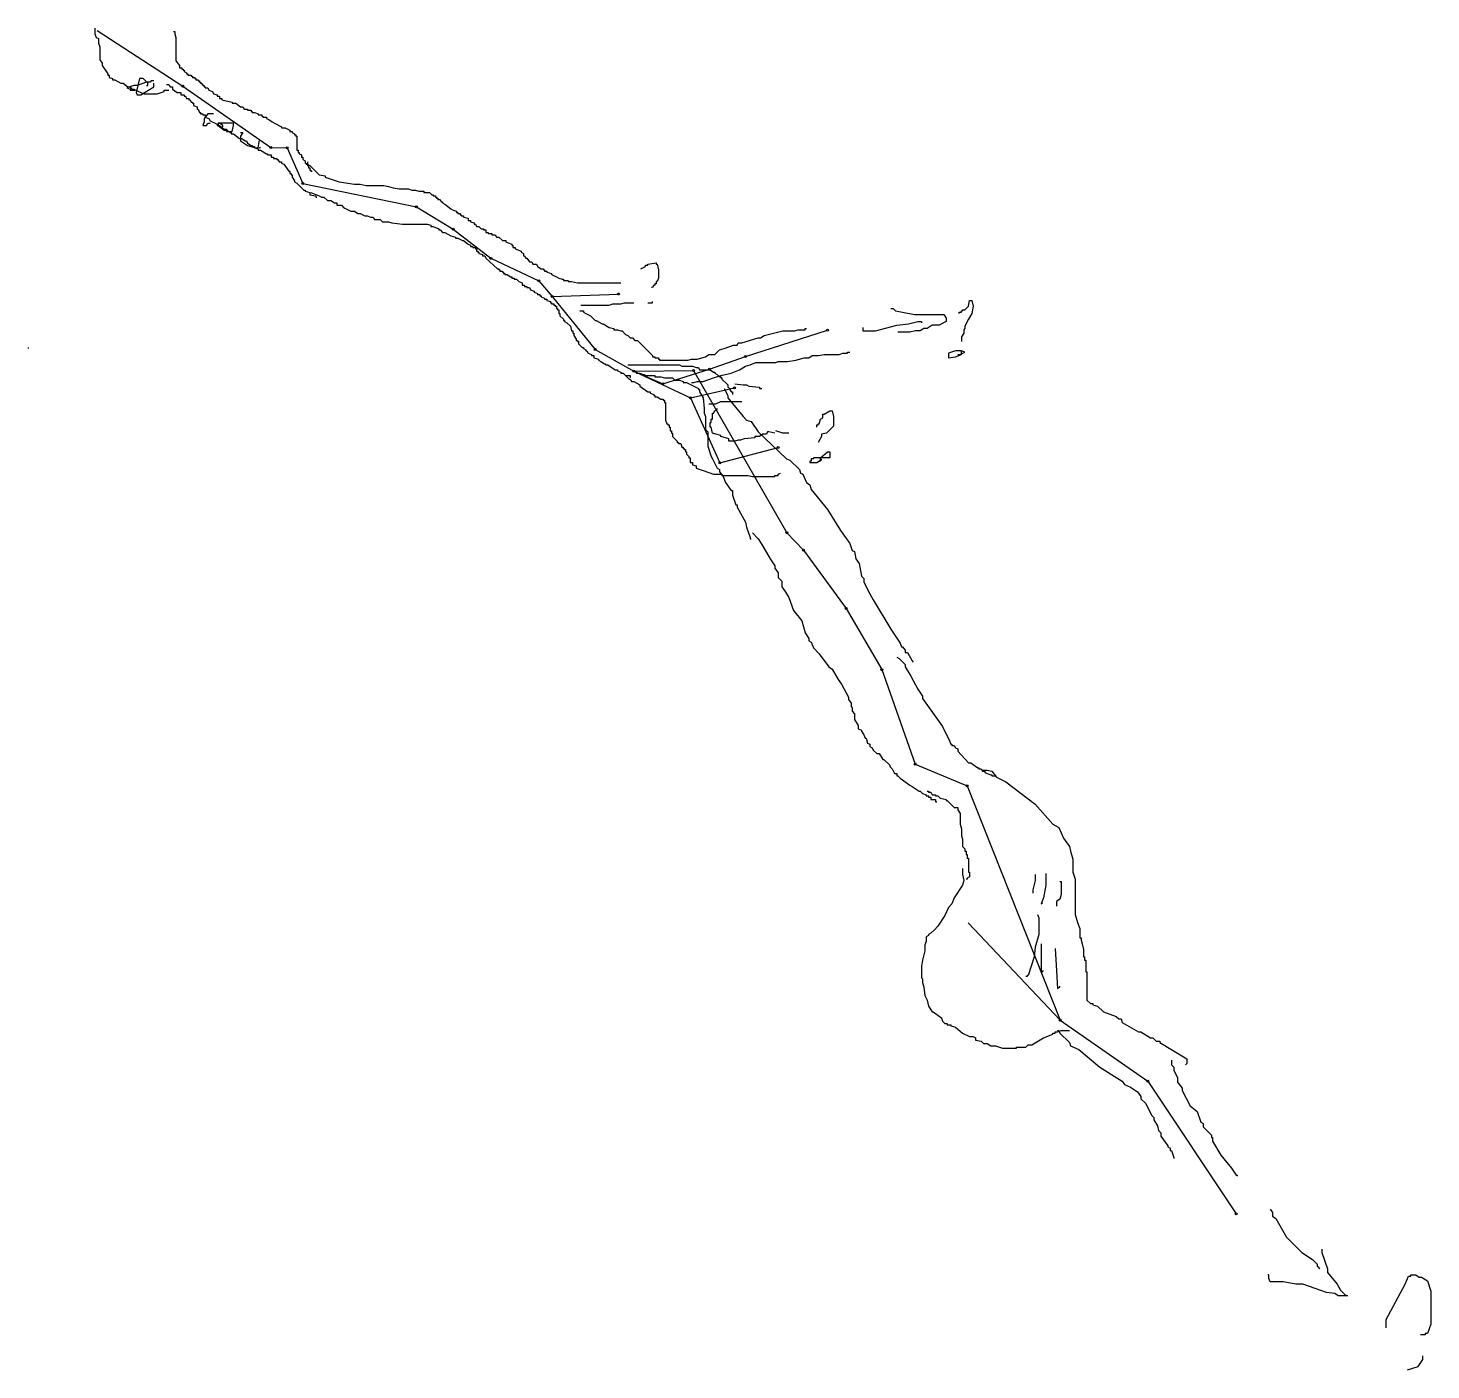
# Model space of a CAD drawing. Header units: millimetres. Extents: x -7 to 136, y -137 to 0.
import ezdxf

# ---------------------------------------------------------------- set-up
doc = ezdxf.new("R2010")
doc.units = ezdxf.units.MM

msp = doc.modelspace()

# ---------------------------------------------------------------- linework, layer by layer
at = {"layer": 'Shots', "color": 1}
for p, q in [((0, 0), (8.756, -5.686)), ((8.756, -5.686), (17.76, -11.936)), ((17.76, -11.936), (19.42, -11.976)), ((19.42, -11.976), (21.032, -15.636)), ((21.032, -15.636), (32.63, -18.02)), ((32.63, -18.02), (36.404, -20.284)), ((36.404, -20.284), (40.234, -23.276)), ((40.234, -23.276), (45.146, -25.568)), ((45.146, -25.568), (46.5, -27.174)), ((46.5, -27.174), (53.296, -26.924)), ((46.5, -27.174), (50.914, -32.582)), ((66.286, -33.298), (74.668, -30.62)), ((50.914, -32.582), (54.868, -34.814)), ((62.594, -34.614), (66.286, -33.298)), ((54.868, -34.814), (60.968, -34.744)), ((54.868, -34.814), (57.82, -36.098)), ((54.868, -34.814), (60.666, -37.526)), ((57.82, -36.098), (62.594, -34.614)), ((60.968, -34.744), (70.498, -51.32)), ((60.666, -37.526), (65.154, -36.52)), ((60.666, -37.526), (63.648, -44.168)), ((63.648, -44.168), (69.608, -42.614)), ((70.498, -51.32), (72.21, -53.114)), ((72.21, -53.114), (76.554, -59.08)), ((76.554, -59.08), (80.224, -65.32)), ((80.224, -65.32), (83.604, -74.986)), ((83.604, -74.986), (88.938, -77.21)), ((88.938, -77.21), (98.45, -101.15)), ((98.45, -101.15), (107.408, -107.394)), ((107.408, -107.394), (116.418, -120.954))]:
    msp.add_line(p, q, dxfattribs=at)
for centre in [(8.756, -5.686), (17.76, -11.936), (19.42, -11.976), (21.032, -15.636), (32.63, -18.02), (36.404, -20.284), (40.234, -23.276), (45.146, -25.568), (46.5, -27.174), (53.296, -26.924), (74.668, -30.62), (50.914, -32.582), (66.286, -33.298), (54.868, -34.814), (60.968, -34.744), (62.594, -34.614), (57.82, -36.098), (65.154, -36.52), (60.666, -37.526), (69.608, -42.614), (63.648, -44.168), (70.498, -51.32), (72.21, -53.114), (76.554, -59.08), (80.224, -65.32), (83.604, -74.986), (88.938, -77.21), (98.45, -101.15), (107.408, -107.394), (116.418, -120.954)]:
    msp.add_circle(centre, 0.1, dxfattribs=at)
at = {"layer": 'Sketch', "color": 0}
for points in [[(-0.22, 0.26), (-0.22, -0.34), (-0.1, -0.7), (0.14, -0.82), (0.14, -1.3), (0.26, -1.66), (0.26, -2.98), (0.5, -3.34), (0.5, -3.58), (1.1, -4.42), (1.1, -4.54), (1.22, -4.54), (1.22, -4.78), (1.58, -4.9), (1.58, -5.02), (1.82, -5.02), (2.42, -5.38), (2.66, -5.38), (3.14, -5.74), (3.38, -5.74), (3.38, -5.86), (3.5, -5.86), (3.5, -5.98), (3.74, -5.98), (4.22, -6.22), (4.46, -6.34), (4.82, -6.46), (6.14, -6.46), (6.86, -6.22), (6.86, -6.1), (7.34, -6.1)], [(7.82, -0.1), (7.94, -0.1), (7.94, -0.34), (8.06, -0.7), (8.06, -3.1), (8.42, -3.58), (8.42, -3.82), (8.66, -3.82), (8.66, -3.94), (8.78, -3.94), (8.78, -4.06), (8.9, -4.06), (8.9, -4.18), (9.14, -4.3), (9.14, -4.42), (9.26, -4.42), (9.26, -4.54), (9.62, -4.54), (9.62, -4.66), (9.74, -4.66), (9.74, -4.78), (9.98, -4.78), (9.98, -4.9), (10.1, -4.9), (10.1, -5.02), (10.34, -5.02), (10.34, -5.14), (10.46, -5.14), (10.46, -5.26), (10.58, -5.26), (10.58, -5.38), (10.7, -5.38), (10.7, -5.5), (10.82, -5.5), (10.82, -5.62), (10.94, -5.62), (10.94, -5.74), (11.06, -5.74), (11.06, -5.86), (11.3, -5.86), (11.42, -6.1), (11.78, -6.22), (11.9, -6.46), (12.26, -6.58), (12.26, -6.7), (12.5, -6.7), (12.5, -6.94), (12.74, -6.94), (12.74, -7.06), (13.82, -7.3), (13.82, -7.42), (14.18, -7.42), (14.66, -7.78), (14.9, -7.78), (15.02, -8.02), (15.38, -8.02), (15.38, -8.14), (15.74, -8.14), (15.74, -8.26), (15.86, -8.26), (15.86, -8.38), (16.1, -8.38), (16.46, -8.5), (16.46, -8.62), (16.82, -8.62), (16.82, -8.74), (16.94, -8.74), (16.94, -8.86), (17.3, -8.86), (17.3, -8.98), (17.54, -9.1), (17.9, -9.34), (18.14, -9.46), (18.86, -9.82), (18.86, -9.94), (19.22, -9.94), (19.7, -10.18), (19.7, -10.3), (19.94, -10.3), (19.94, -10.42), (20.18, -10.54), (20.18, -10.66), (20.3, -10.66), (20.3, -10.78), (20.42, -10.78), (20.42, -12.22), (20.54, -12.22), (20.54, -12.46), (20.66, -12.46), (20.66, -12.58), (20.9, -12.7), (20.9, -12.94), (21.02, -12.94), (21.02, -13.18), (21.26, -13.3), (21.26, -13.54), (21.38, -13.54), (21.38, -13.66), (21.5, -13.66), (21.5, -13.78), (21.62, -13.78), (21.62, -14.02), (21.74, -14.02), (21.74, -14.26), (21.86, -14.26), (21.86, -14.38), (21.98, -14.38)], [(5.78, -5.14), (5.54, -5.14), (5.42, -5.26), (5.06, -5.26), (4.1, -5.62), (3.74, -5.62), (3.02, -5.86), (3.38, -5.98), (3.38, -6.1), (3.86, -6.1)], [(5.06, -5.62), (5.18, -5.62), (5.18, -5.38), (4.7, -4.9), (4.34, -4.9), (3.98, -6.34), (4.1, -6.58), (4.46, -6.58), (5.78, -5.74), (5.78, -5.38)], [(7.1, -5.5), (7.34, -5.5), (7.46, -5.74), (7.7, -5.74), (7.7, -5.98), (8.18, -6.34), (8.54, -6.34), (8.54, -6.58), (8.9, -6.58), (8.9, -6.7), (9.02, -6.7), (9.14, -6.94), (9.38, -6.94), (9.38, -7.06), (9.5, -7.06), (9.62, -7.3), (9.74, -7.3), (9.74, -7.42), (9.86, -7.42), (9.86, -7.66), (10.22, -7.78), (10.22, -8.02), (10.34, -8.02), (10.46, -8.38), (10.58, -8.38), (10.58, -8.5), (10.82, -8.5), (10.82, -8.62), (11.06, -8.62), (11.06, -8.86), (11.42, -8.98), (11.54, -9.22), (12.26, -9.58), (12.26, -9.7), (12.5, -9.7), (12.98, -10.06), (13.22, -10.06), (13.22, -10.18), (13.34, -10.18), (13.34, -10.3), (13.58, -10.3), (13.58, -10.42), (13.7, -10.42), (13.7, -10.54), (13.94, -10.54), (14.54, -11.02), (14.78, -11.02), (15.14, -11.26), (15.26, -11.26), (15.38, -11.5), (15.74, -11.74), (15.86, -11.74), (15.86, -11.86), (16.1, -11.86), (16.1, -11.98), (16.46, -12.1), (16.46, -12.22), (16.7, -12.22), (17.3, -12.58), (17.42, -12.58), (17.42, -12.7), (17.78, -12.7), (17.78, -12.94), (18.02, -12.94), (18.02, -13.06), (18.38, -13.06), (18.38, -13.18), (18.5, -13.18), (18.5, -13.3), (18.62, -13.3), (18.62, -13.42), (18.86, -13.42), (18.86, -13.54), (19.1, -13.66), (19.58, -14.38), (19.7, -14.38), (19.7, -14.62), (19.82, -14.62), (19.82, -14.74), (19.94, -14.74), (19.94, -14.98), (20.18, -15.34), (20.18, -15.46), (20.42, -15.58), (21.14, -16.3), (21.26, -16.3), (21.26, -16.42), (21.74, -16.54), (21.74, -16.78), (22.34, -16.9), (22.34, -17.02), (22.46, -17.02)], [(11.9, -8.5), (11.9, -8.5), (11.3, -8.5), (10.94, -8.98), (10.94, -9.34), (10.82, -9.7), (11.18, -9.7), (11.3, -9.46), (11.54, -9.46)], [(12.86, -9.82), (12.86, -9.7), (12.5, -9.46), (12.38, -9.46), (12.38, -9.7), (12.98, -10.18), (13.22, -10.18), (13.22, -10.3), (13.82, -10.3), (13.94, -9.7), (13.94, -9.46), (12.62, -9.46)], [(14.66, -10.42), (14.9, -10.42), (14.66, -10.78), (14.66, -11.26), (15.38, -11.74), (16.22, -11.98), (16.46, -11.98), (16.58, -11.38), (16.58, -11.26)], [(16.7, -11.98), (16.58, -11.98)], [(21.5, -13.42), (21.5, -13.66), (21.74, -13.78), (22.7, -14.74), (23.3, -14.86), (23.3, -14.98), (24.74, -15.46), (26.3, -15.7), (26.9, -15.7), (27.5, -15.82), (29.3, -15.82), (29.78, -15.94), (30.26, -16.06), (30.86, -16.18), (31.82, -16.18), (32.18, -16.3), (32.54, -16.3), (32.9, -16.42), (33.38, -16.42), (33.38, -16.54), (33.98, -16.54), (34.22, -16.78), (34.34, -16.78), (34.34, -16.9), (34.58, -16.9), (34.58, -17.02), (34.7, -17.02), (34.7, -17.14), (34.82, -17.14), (34.82, -17.26), (35.06, -17.26), (35.18, -17.5), (35.3, -17.5), (35.3, -17.62), (35.54, -17.74), (36.14, -18.22), (36.38, -18.34), (36.74, -18.46), (36.74, -18.58), (36.86, -18.58), (36.86, -18.7), (37.1, -18.7), (37.1, -18.82), (37.22, -18.82), (37.22, -18.94), (37.46, -18.94), (37.46, -19.06), (37.94, -19.18), (37.94, -19.42), (38.18, -19.42), (38.18, -19.54), (38.54, -19.66), (38.54, -19.78), (38.66, -19.78), (38.78, -20.02), (39.02, -20.02), (39.26, -20.26), (39.5, -20.26), (39.5, -20.38), (39.74, -20.38), (39.74, -20.62), (39.98, -20.62), (39.98, -20.74), (40.34, -20.74), (40.34, -20.86), (40.7, -20.86), (40.82, -21.1), (41.06, -21.1), (41.42, -21.46), (41.78, -21.46), (41.78, -21.58), (42.02, -21.7), (42.38, -21.82), (42.38, -21.94), (42.5, -21.94), (42.5, -22.18), (42.74, -22.18), (42.74, -22.3), (43.34, -22.54), (43.34, -22.66), (43.58, -22.78), (43.58, -23.02), (43.7, -23.02), (43.82, -23.26), (43.94, -23.26), (44.18, -23.62), (44.42, -23.62), (44.54, -23.86), (44.9, -23.86), (45.02, -24.1), (45.38, -24.34), (45.62, -24.34), (45.62, -24.46), (45.74, -24.46), (45.74, -24.58), (45.98, -24.58), (45.98, -24.7), (46.46, -24.82), (46.46, -24.94), (46.94, -25.18), (47.18, -25.3), (47.54, -25.42), (47.66, -25.42), (47.66, -25.54), (48.14, -25.54), (48.14, -25.66), (48.5, -25.66), (49.1, -25.78), (53.54, -25.78)], [(21.86, -16.54), (22.7, -16.9), (22.94, -17.02), (23.18, -17.02), (23.54, -17.38), (23.9, -17.38), (24.26, -17.62), (24.5, -17.62), (24.5, -17.86), (24.98, -17.86), (25.22, -18.1), (25.46, -18.22), (25.94, -18.46), (26.3, -18.46), (26.66, -18.7), (26.9, -18.7), (27.38, -18.94), (27.62, -18.94), (27.98, -19.06), (28.22, -19.06), (28.34, -19.3), (28.94, -19.3), (29.18, -19.54), (29.78, -19.54), (30.14, -19.66), (31.22, -19.78), (33.74, -19.78), (34.1, -19.9), (34.1, -20.02), (34.34, -20.02), (34.94, -20.26), (34.94, -20.38), (35.06, -20.38), (35.3, -20.62), (35.54, -20.62), (36.14, -20.98), (36.62, -21.1), (36.62, -21.22), (36.86, -21.22), (37.34, -21.46), (37.46, -21.46), (37.94, -21.82), (38.18, -21.94), (38.18, -22.06), (38.42, -22.06), (38.42, -22.18), (38.66, -22.18), (38.66, -22.3), (38.78, -22.3), (38.78, -22.54), (38.9, -22.54), (38.9, -22.66), (39.02, -22.66), (39.02, -22.78), (39.38, -22.9), (39.38, -23.02), (39.62, -23.02), (39.74, -23.26), (40.94, -24.34), (41.06, -24.34), (41.06, -24.46), (41.18, -24.46), (41.18, -24.58), (41.42, -24.58), (41.42, -24.7), (41.54, -24.7), (41.54, -24.82), (41.66, -24.82), (41.66, -24.94), (41.9, -24.94), (42.26, -25.18), (42.38, -25.18), (42.38, -25.3), (42.62, -25.3), (42.62, -25.42), (42.86, -25.42), (43.1, -25.66), (43.46, -25.78), (43.46, -26.02), (43.7, -26.02), (43.7, -26.14), (43.94, -26.14), (43.94, -26.26), (44.18, -26.26), (44.3, -26.5), (44.66, -26.62), (44.66, -26.74), (45.02, -26.86), (45.02, -26.98), (45.26, -26.98), (45.26, -27.1), (45.38, -27.1), (45.38, -27.22), (45.74, -27.34), (45.74, -27.46), (45.98, -27.46), (45.98, -27.58), (46.34, -27.7), (46.34, -27.82), (46.46, -27.82), (46.46, -27.94), (46.7, -27.94), (46.7, -28.06), (46.82, -28.06), (46.82, -28.18), (46.94, -28.18), (46.94, -28.42), (47.06, -28.42), (47.06, -28.54), (47.18, -28.54), (47.18, -28.9), (47.3, -28.9), (47.3, -29.14), (47.66, -29.5), (47.66, -29.62), (47.78, -29.62), (47.78, -29.74), (48.02, -29.86), (48.38, -30.22), (48.5, -30.7), (48.62, -30.7), (48.62, -30.94), (48.74, -30.94), (48.74, -31.18), (48.98, -31.54), (48.98, -31.66), (49.1, -31.66), (49.1, -31.78), (49.22, -31.78), (49.22, -32.02), (49.58, -32.38), (49.7, -32.38), (49.7, -32.5), (49.94, -32.62), (49.94, -32.74), (50.06, -32.74), (50.18, -32.98), (50.54, -33.1), (50.54, -33.22), (50.78, -33.22), (50.78, -33.46), (51.26, -33.58), (51.26, -33.7), (51.5, -33.82), (51.86, -34.06), (51.98, -34.06), (51.98, -34.18), (52.22, -34.18), (52.94, -34.66), (53.18, -34.66), (53.18, -34.78), (53.54, -34.9), (53.54, -35.02), (53.78, -35.02), (54.02, -35.26), (54.5, -35.26), (54.5, -35.5)], [(55.58, -24.34), (56.06, -24.1), (56.06, -23.98), (56.3, -23.98), (56.3, -23.86), (57.14, -23.74), (57.14, -23.86), (57.26, -23.86), (57.38, -24.46), (57.38, -25.3), (57.26, -25.66), (57.14, -25.66), (57.14, -25.9), (57.02, -25.9), (57.02, -26.02), (56.9, -26.02), (56.78, -26.26), (56.66, -26.26)], [(49.34, -28.66), (49.7, -28.66), (49.7, -28.78), (49.94, -28.9), (50.42, -29.14), (50.9, -29.62), (51.02, -29.62), (51.62, -29.98), (51.74, -29.98), (52.34, -30.34), (52.82, -30.46), (52.82, -30.58), (53.18, -30.58), (53.54, -30.7), (53.66, -30.7), (54.02, -31.06), (54.26, -31.18), (54.5, -31.42), (54.74, -31.42), (54.98, -31.66), (55.22, -31.66), (56.78, -33.22), (56.78, -33.34), (57.02, -33.34), (57.02, -33.46), (57.38, -33.46), (57.38, -33.58), (57.5, -33.58), (57.5, -33.7), (60.38, -33.7), (60.74, -33.58), (61.34, -33.58), (62.18, -33.34), (62.54, -33.1), (63.14, -33.1), (63.62, -32.62), (64.1, -32.5), (65.06, -32.14), (65.42, -32.14), (65.54, -31.9), (65.9, -31.9), (67.58, -31.42), (67.82, -31.42), (68.18, -31.18), (69.14, -30.94), (70.1, -30.7), (71.3, -30.7), (71.66, -30.58), (72.38, -30.58), (72.38, -30.46), (72.5, -30.46)], [(49.46, -28.06), (52.34, -28.06), (52.7, -27.94), (53.54, -27.94), (53.9, -27.82), (54.86, -27.82)], [(56.3, -27.82), (56.78, -27.82), (56.78, -27.7)], [(81.14, -28.42), (81.38, -28.42), (81.62, -28.66), (82.34, -28.78), (83.54, -29.02), (86.54, -29.02), (86.78, -29.38), (86.78, -29.74), (86.06, -30.1), (85.34, -30.1), (84.86, -30.46), (84.5, -30.46), (84.14, -30.7), (83.66, -30.7), (83.06, -30.82), (81.86, -30.82)], [(88.1, -28.9), (88.1, -28.78), (88.34, -28.78), (88.34, -28.66), (88.46, -28.66), (88.46, -28.54), (88.7, -28.54), (89.06, -28.18), (89.18, -27.58), (89.42, -27.58), (89.54, -28.18), (89.42, -28.9), (89.06, -29.5), (88.7, -30.22), (88.7, -30.46), (88.58, -30.58), (88.58, -30.94), (88.34, -31.3), (88.34, -31.78)], [(78.26, -30.34), (78.26, -30.7), (79.58, -30.7), (81.74, -30.1), (82.94, -29.98), (83.9, -29.74), (84.26, -29.74), (84.26, -29.86)], [(60.74, -35.98), (60.98, -35.98), (61.34, -35.86), (61.94, -35.86), (63.02, -35.5), (63.74, -35.26), (64.82, -35.02), (65.66, -34.66), (66.26, -34.3), (66.74, -34.18), (67.34, -33.94), (69.38, -33.94), (69.62, -33.82), (70.58, -33.82), (71.42, -33.7), (72.26, -33.46), (72.74, -33.46), (73.1, -33.22), (73.7, -33.22), (74.3, -33.1), (75.86, -33.1), (76.22, -32.98), (76.7, -32.98), (76.7, -32.86), (76.94, -32.86)], [(87.98, -33.1), (88.22, -33.1), (88.7, -32.86), (88.34, -32.74), (87.74, -32.74), (87.02, -32.98), (87.02, -33.46), (87.74, -33.34), (88.34, -33.1), (88.34, -32.74)], [(53.54, -35.02), (53.78, -35.02), (54.38, -35.62), (54.5, -35.62), (54.62, -35.86), (54.86, -35.86), (55.46, -36.22), (55.46, -36.34), (56.3, -36.94), (56.54, -36.94), (56.54, -37.06), (56.9, -37.18), (56.9, -37.3), (57.02, -37.3), (57.02, -37.42), (57.26, -37.42), (57.62, -37.66), (57.86, -37.66), (57.86, -37.78), (57.98, -37.78), (57.98, -38.02), (58.1, -38.02), (58.1, -39.82), (58.22, -40.18), (58.34, -40.18), (58.34, -40.3), (58.46, -40.3), (58.46, -40.54), (58.58, -40.54), (58.58, -40.9), (58.7, -40.9), (58.7, -41.14), (58.82, -41.14), (58.82, -41.5), (59.3, -41.98), (59.3, -42.1), (59.42, -42.1), (59.42, -42.22), (59.66, -42.22), (59.78, -42.58), (59.9, -42.58), (59.9, -42.7), (60.02, -42.7), (60.02, -42.82), (60.14, -42.82), (60.14, -43.06), (60.26, -43.06), (60.26, -43.3), (60.5, -43.54), (60.5, -43.66), (60.62, -43.66), (60.62, -44.14), (60.86, -44.14), (60.86, -44.38), (61.22, -44.5), (61.22, -44.74), (61.94, -44.98), (63.02, -45.34), (63.86, -45.34), (63.86, -45.46), (66.5, -45.46), (66.98, -45.58), (69.26, -45.58), (69.26, -45.46), (69.62, -45.46), (69.62, -45.34), (69.86, -45.22)], [(65.18, -36.1), (66.02, -36.22), (66.38, -36.22), (66.62, -36.34), (67.7, -36.46), (67.7, -36.58), (67.94, -36.58)], [(62.54, -38.14), (63.26, -38.14), (63.74, -37.9), (65.9, -37.9)], [(69.26, -41.14), (68.66, -41.02), (68.54, -41.02), (68.42, -41.26), (68.06, -41.26), (67.7, -41.5), (67.22, -41.5), (67.22, -41.62), (66.14, -41.74), (65.78, -41.86), (65.54, -41.86), (65.18, -41.98), (64.58, -41.98), (64.58, -41.74), (63.74, -41.5), (63.74, -41.38), (63.26, -41.26), (62.9, -41.14), (62.78, -40.54), (62.66, -40.54), (62.66, -40.06), (62.78, -40.06), (62.78, -39.7), (62.9, -39.7), (62.9, -39.1), (63.02, -39.1), (63.14, -38.86), (63.38, -38.74), (63.38, -38.62)], [(73.58, -40.54), (73.58, -40.3), (73.7, -40.3), (73.7, -40.18), (73.82, -40.18), (73.94, -39.7), (74.18, -39.58), (74.18, -39.22), (74.3, -39.22), (74.9, -38.86), (75.14, -38.86), (75.26, -39.46), (75.26, -40.42), (74.54, -41.14), (74.06, -41.26), (74.06, -41.5), (73.7, -42.1)], [(70.7, -41.14), (70.1, -41.14), (69.38, -40.9)], [(73.34, -44.14), (73.58, -44.14), (73.94, -43.9), (73.94, -43.66), (74.66, -43.06), (74.9, -43.06), (74.9, -43.66), (73.22, -43.66), (73.22, -43.78), (72.98, -43.78), (72.98, -44.02), (72.86, -44.02), (72.86, -44.14), (73.58, -44.14), (74.06, -43.9), (74.06, -43.78)]]:
    msp.add_lwpolyline(points, dxfattribs=at)
at = {"layer": 'Sketch', "color": 5}
for points in [[(-7.06, -32.38), (-7.06, -32.5)], [(95.9, -86.26), (95.9, -86.86), (95.66, -87.82), (95.66, -88.18)], [(96.98, -86.14), (96.98, -87.34), (96.74, -88.66), (96.5, -89.26), (96.62, -89.14)], [(98.42, -86.98), (98.54, -86.98), (98.54, -88.3), (98.42, -88.78), (98.06, -89.02), (98.06, -89.5)], [(96.14, -90.34), (96.26, -90.7), (96.26, -92.38), (95.9, -93.7), (95.78, -94.66), (95.18, -96.58), (95.06, -96.58), (95.06, -96.7), (94.94, -96.7)], [(96.5, -93.34), (96.5, -96.22), (96.62, -96.22), (96.62, -96.1), (96.74, -96.1)], [(97.94, -93.82), (98.06, -96.1), (98.18, -97.9), (98.42, -97.78), (98.42, -97.66)]]:
    msp.add_lwpolyline(points, dxfattribs=at)
at = {"layer": 'Sketch', "color": 9}
for points in [[(54.26, -34.18), (59.54, -34.18), (59.78, -34.3), (60.86, -34.3), (61.22, -34.42), (61.46, -34.42), (61.58, -34.66), (62.66, -34.66), (63.02, -34.9), (63.14, -34.9), (63.14, -35.02), (63.38, -35.14), (63.62, -35.38), (63.74, -35.38), (63.74, -35.5), (63.86, -35.5), (63.86, -35.62), (64.46, -36.22), (64.46, -36.46), (64.7, -36.58), (64.7, -36.82), (64.82, -36.82), (64.82, -36.94), (64.94, -36.94), (64.94, -37.18)], [(55.1, -35.02), (55.46, -35.02), (55.82, -35.14), (55.94, -35.14), (55.94, -35.26), (57.02, -35.26), (57.02, -35.38), (57.62, -35.38), (57.98, -35.5), (58.82, -35.5), (59.06, -35.74), (59.54, -35.74), (59.9, -35.86), (59.9, -35.98), (60.26, -35.98), (61.46, -36.58), (61.46, -36.7), (61.58, -36.7), (61.58, -36.94), (61.94, -37.54), (62.06, -38.62), (62.06, -39.1), (62.18, -39.46), (62.18, -40.78), (62.42, -41.02), (62.42, -42.46), (62.78, -43.54), (62.9, -43.78), (63.38, -44.74), (63.62, -44.86), (63.62, -45.1), (63.98, -45.58), (64.22, -46.18), (64.82, -47.02), (64.94, -47.02), (64.94, -47.5), (65.3, -48.46), (65.42, -48.46), (65.42, -48.7), (66.26, -50.26), (66.38, -50.74), (66.74, -51.82), (66.74, -51.94), (66.86, -51.94)], [(64.1, -36.58), (64.46, -37.3), (64.46, -37.54), (66.02, -39.46), (66.38, -39.82), (66.86, -39.94), (67.58, -41.02), (70.46, -43.78), (70.82, -43.9), (71.78, -44.86), (71.9, -45.22), (72.14, -45.34), (72.5, -46.18), (72.86, -46.42), (72.98, -46.9), (74.66, -48.94), (75.98, -51.1), (76.94, -52.42), (77.18, -53.14), (77.42, -53.26), (77.54, -53.98), (77.9, -54.46), (78.14, -55.78), (78.38, -56.02), (78.38, -56.38), (78.98, -57.58), (79.34, -58.18), (81.14, -61.18), (82.1, -62.62), (82.22, -62.98), (82.34, -62.98), (82.58, -63.34), (82.58, -63.58), (82.82, -63.58), (83.3, -64.42), (83.42, -64.54)], [(66.98, -51.34), (67.58, -51.94), (67.94, -52.54), (68.78, -53.98), (69.26, -54.7), (69.26, -54.94), (69.62, -55.42), (69.62, -55.9), (69.98, -56.26), (69.98, -56.86), (70.34, -57.34), (70.7, -57.94), (71.18, -59.26), (72.02, -60.34), (72.38, -61.54), (72.74, -62.14), (72.74, -62.38), (72.98, -62.5), (73.22, -63.1), (73.82, -63.7), (74.78, -65.02), (75.14, -65.26), (75.74, -66.34), (76.1, -66.82), (76.82, -68.14), (76.82, -68.38), (77.06, -68.74), (77.06, -69.1), (77.18, -69.22), (77.18, -69.58), (77.42, -69.82), (77.42, -70.42), (77.78, -71.02), (77.78, -71.38), (78.14, -71.5), (78.14, -71.62), (78.38, -71.98), (78.5, -72.34), (78.62, -72.34), (78.74, -72.82), (78.98, -72.94), (78.98, -73.18), (79.22, -73.3), (79.34, -73.54), (79.7, -73.9), (79.94, -73.9), (80.3, -74.5), (80.42, -74.5), (81.02, -75.1), (81.02, -75.22), (81.26, -75.46), (81.5, -75.94), (81.74, -75.94), (81.74, -76.18), (81.86, -76.18), (82.1, -76.42), (83.06, -77.14), (83.3, -77.26), (84.02, -77.74), (84.14, -77.74), (84.38, -77.98), (84.74, -78.1), (84.74, -78.22), (84.98, -78.22), (84.98, -78.34), (85.22, -78.34), (85.22, -78.58), (85.7, -78.58), (85.7, -78.82), (85.82, -78.82)], [(81.74, -64.06), (81.98, -64.18), (82.58, -64.78), (82.58, -65.02), (83.18, -65.98), (83.9, -67.3), (84.38, -68.02), (84.38, -68.26), (86.42, -71.14), (87.14, -72.58), (87.26, -72.94), (87.38, -72.94), (87.38, -73.06), (87.62, -73.06), (87.74, -73.3), (87.98, -73.42), (87.98, -73.66), (89.06, -74.86), (89.3, -74.86), (90.02, -75.34), (90.14, -75.34), (90.14, -75.46), (90.38, -75.46), (90.5, -75.7), (90.74, -75.7), (90.74, -75.82), (90.98, -75.94), (91.34, -76.06), (91.46, -76.06), (91.46, -76.18), (91.82, -76.18)], [(90.5, -75.58), (90.98, -75.58), (91.46, -75.7), (91.94, -76.3), (92.9, -76.78), (95.9, -79.06), (97.7, -81.1), (98.3, -81.46), (98.78, -82.54), (99.38, -83.38), (99.5, -83.86), (99.74, -84.7), (99.74, -86.02), (99.98, -86.74), (99.98, -90.34), (100.22, -91.18), (100.46, -91.78), (100.46, -92.74), (100.58, -92.74), (100.58, -92.98), (100.7, -93.34), (100.82, -93.94), (100.82, -94.66), (100.94, -94.66), (100.94, -95.02), (101.06, -95.02), (101.06, -96.22), (101.18, -96.22), (101.18, -99.1), (101.54, -99.46), (101.78, -99.46), (101.78, -99.58), (102.26, -99.7), (102.86, -100.3), (104.18, -100.78), (104.42, -101.02), (104.66, -101.02), (104.78, -101.38), (106.46, -102.34), (106.7, -102.34), (107.66, -102.94), (107.9, -102.94), (108.26, -103.3), (108.62, -103.3), (108.62, -103.42), (111.38, -105.1), (111.38, -105.58), (111.26, -105.7)], [(84.86, -77.74), (84.98, -77.74), (84.98, -77.86), (85.22, -77.86), (85.34, -78.1), (85.7, -78.1), (85.7, -78.22), (85.94, -78.22), (86.18, -78.46), (86.78, -78.58), (86.78, -78.7), (86.9, -78.7), (87.62, -79.42), (87.98, -79.42), (87.98, -79.66), (88.22, -80.02), (88.22, -81.1), (88.34, -81.58), (88.34, -82.3), (88.46, -82.66), (88.46, -83.38), (88.7, -83.62), (88.7, -83.86), (88.82, -83.86), (88.82, -84.22), (88.94, -84.22), (88.94, -84.58), (89.06, -84.58), (89.06, -86.02), (89.18, -86.02), (89.18, -86.5), (88.94, -86.62), (88.94, -86.74), (88.82, -86.74)], [(88.46, -85.66), (88.46, -86.26), (88.58, -86.86), (88.46, -87.34), (87.62, -88.66), (87.38, -89.26), (87.02, -89.62), (86.66, -90.46), (85.94, -91.54), (85.58, -91.9), (85.22, -92.26), (84.98, -92.38), (84.98, -92.5), (84.74, -92.62), (84.74, -93.1), (84.62, -93.46), (84.62, -94.06), (84.38, -95.02), (84.26, -95.62), (84.26, -96.82), (84.38, -96.94), (84.38, -97.3), (84.5, -97.78), (84.62, -98.62), (84.86, -99.1), (84.98, -99.7), (85.34, -100.3), (85.46, -100.3), (86.3, -100.9), (86.42, -101.26), (86.66, -101.5), (86.9, -101.5), (86.9, -101.62), (87.26, -101.62), (87.26, -101.74), (87.74, -101.86), (88.46, -102.46), (89.18, -102.82), (89.54, -102.82), (89.78, -102.94), (89.78, -103.18), (90.38, -103.3), (90.62, -103.54), (90.98, -103.54), (91.34, -103.78), (91.82, -103.78), (92.54, -104.02), (93.98, -104.02), (93.98, -103.9), (94.94, -103.9), (95.18, -103.66), (95.54, -103.66), (96.74, -102.94), (97.7, -102.58), (97.7, -102.46), (97.94, -102.46), (97.94, -102.34), (98.18, -102.34), (98.54, -102.22), (99.38, -102.22)], [(98.18, -102.22), (98.3, -102.22), (98.42, -102.46), (99.38, -103.42), (99.5, -103.78), (100.34, -104.14), (102.5, -105.94), (104.78, -107.38), (105.02, -107.74), (105.62, -107.98), (106.34, -108.46), (106.7, -108.94), (106.7, -109.18), (107.18, -109.66), (107.78, -110.86), (108.02, -111.1), (108.02, -111.34), (108.38, -111.94), (108.5, -112.42), (108.74, -112.66), (108.74, -113.02), (109.46, -113.98), (109.46, -114.1), (109.7, -114.22), (109.7, -114.46), (109.82, -114.46), (110.06, -115.18), (110.06, -115.3)], [(109.82, -105.22), (109.82, -105.7), (110.06, -105.94), (110.06, -106.3), (110.42, -107.02), (110.42, -107.5), (110.9, -108.1), (110.9, -108.34), (111.74, -109.9), (112.46, -110.5), (112.82, -111.58), (113.06, -111.7), (113.06, -112.06), (113.9, -112.9), (113.9, -113.14), (114.02, -113.14), (114.02, -113.5), (114.86, -114.94), (115.94, -116.26), (116.42, -116.98), (116.54, -116.98), (116.54, -117.1)], [(119.9, -120.46), (120.14, -120.82), (120.14, -121.18), (120.5, -121.42), (121.58, -123.34), (123.14, -124.9), (124.22, -125.62), (124.7, -126.1), (124.7, -126.34), (124.82, -126.34), (124.94, -126.58)], [(125.18, -124.54), (125.18, -124.9), (125.78, -126.58), (125.78, -126.94), (126.74, -128.14), (127.1, -128.74), (127.58, -129.22), (127.82, -129.34), (126.86, -129.34), (126.5, -129.1), (125.66, -128.98), (123.26, -128.14), (122.54, -128.14), (121.22, -127.9), (119.9, -127.9), (119.78, -127.54), (119.78, -127.18), (119.66, -127.18)], [(131.78, -132.58), (131.78, -131.74), (133.7, -128.14), (134.06, -127.3), (134.3, -127.3), (134.3, -127.18), (134.78, -127.18), (135.14, -127.42), (135.38, -127.42), (135.98, -127.78), (136.34, -128.86), (136.34, -132.22), (135.98, -133.18), (135.74, -133.18), (135.74, -133.3), (135.26, -133.3)], [(133.94, -136.9), (135.02, -136.54), (135.5, -135.82), (135.5, -135.46)]]:
    msp.add_lwpolyline(points, dxfattribs=at)
at = {"layer": 'XSect', "color": 1}
msp.add_line((98.45, -101.15), (89.038, -91.206), dxfattribs=at)

doc.saveas('drawing.dxf')
